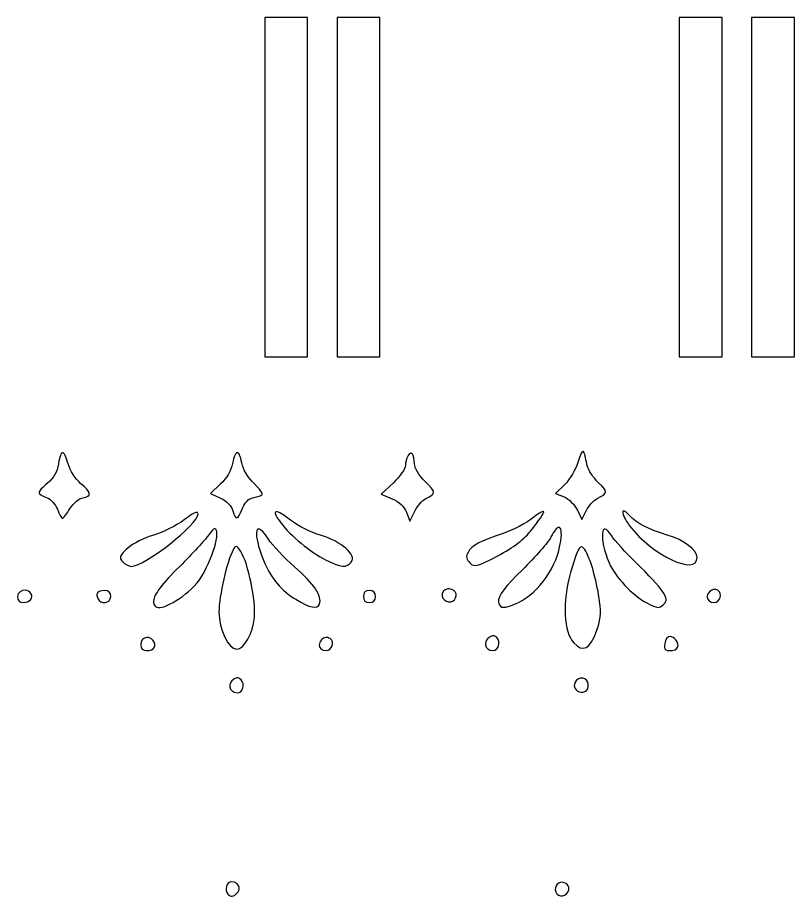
# Model space of a CAD drawing. Header units: centimetres. Extents: x -10 to 10, y -12.4 to 12.4.
# Drawn here: x 1.424 to 4.83, y -8.293 to -4.438 of the extents above; entities that cross this region are included whole.
import ezdxf

# ---------------------------------------------------------------- set-up
doc = ezdxf.new("R2010")
doc.units = ezdxf.units.CM
doc.header["$MEASUREMENT"] = 0
doc.layers.add('Layer 1', color=7, linetype='Continuous')

msp = doc.modelspace()

# ---------------------------------------------------------------- linework, layer by layer
at = {"layer": 'Layer 1', "color": 16, "lineweight": 25}
for points, knots in [([(2.50775, -4.43755), (2.50775, -4.43755), (2.69544, -4.43755), (2.69544, -4.43755), (2.69544, -4.43755), (2.69544, -4.43755), (2.69544, -5.92666), (2.69544, -5.92666), (2.69544, -5.92666), (2.69544, -5.92666), (2.50775, -5.92666), (2.50775, -5.92666), (2.50775, -5.92666), (2.50775, -5.92666), (2.50775, -4.43755), (2.50775, -4.43755)], [0, 0, 0, 0, 0.2, 0.2, 0.2, 0.2, 0.4, 0.4, 0.4, 0.4, 0.6, 0.6, 0.6, 0.6, 1, 1, 1, 1]), ([(2.82525, -4.43755), (2.82525, -4.43755), (3.01294, -4.43755), (3.01294, -4.43755), (3.01294, -4.43755), (3.01294, -4.43755), (3.01294, -5.92666), (3.01294, -5.92666), (3.01294, -5.92666), (3.01294, -5.92666), (2.82525, -5.92666), (2.82525, -5.92666), (2.82525, -5.92666), (2.82525, -5.92666), (2.82525, -4.43755), (2.82525, -4.43755)], [0, 0, 0, 0, 0.2, 0.2, 0.2, 0.2, 0.4, 0.4, 0.4, 0.4, 0.6, 0.6, 0.6, 0.6, 1, 1, 1, 1]), ([(4.32511, -4.43755), (4.32511, -4.43755), (4.5128, -4.43755), (4.5128, -4.43755), (4.5128, -4.43755), (4.5128, -4.43755), (4.5128, -5.92666), (4.5128, -5.92666), (4.5128, -5.92666), (4.5128, -5.92666), (4.32511, -5.92666), (4.32511, -5.92666), (4.32511, -5.92666), (4.32511, -5.92666), (4.32511, -4.43755), (4.32511, -4.43755)], [0, 0, 0, 0, 0.2, 0.2, 0.2, 0.2, 0.4, 0.4, 0.4, 0.4, 0.6, 0.6, 0.6, 0.6, 1, 1, 1, 1]), ([(4.64261, -4.43755), (4.64261, -4.43755), (4.8303, -4.43755), (4.8303, -4.43755), (4.8303, -4.43755), (4.8303, -4.43755), (4.8303, -5.92666), (4.8303, -5.92666), (4.8303, -5.92666), (4.8303, -5.92666), (4.64261, -5.92666), (4.64261, -5.92666), (4.64261, -5.92666), (4.64261, -5.92666), (4.64261, -4.43755), (4.64261, -4.43755)], [0, 0, 0, 0, 0.2, 0.2, 0.2, 0.2, 0.4, 0.4, 0.4, 0.4, 0.6, 0.6, 0.6, 0.6, 1, 1, 1, 1]), ([(1.62057, -6.34668), (1.62741, -6.34666), (1.63556, -6.36269), (1.64537, -6.39546), (1.64537, -6.39546), (1.6539, -6.42394), (1.67831, -6.46325), (1.69994, -6.48145), (1.69994, -6.48145), (1.74685, -6.52092), (1.75059, -6.53858), (1.71069, -6.54429), (1.71069, -6.54429), (1.69448, -6.54662), (1.66909, -6.5673), (1.65447, -6.59059), (1.65447, -6.59059), (1.63985, -6.61389), (1.62442, -6.63413), (1.62057, -6.63441), (1.62057, -6.63441), (1.61672, -6.63468), (1.60643, -6.61642), (1.59825, -6.59472), (1.59825, -6.59472), (1.58991, -6.57263), (1.56944, -6.54991), (1.55029, -6.54263), (1.55029, -6.54263), (1.52867, -6.53441), (1.51731, -6.52946), (1.51804, -6.52113), (1.51804, -6.52113), (1.51877, -6.5128), (1.53111, -6.50092), (1.55525, -6.48062), (1.55525, -6.48062), (1.5819, -6.4582), (1.59766, -6.43015), (1.60321, -6.39546), (1.60321, -6.39546), (1.60844, -6.36277), (1.61373, -6.3467), (1.62057, -6.34668)], [0, 0, 0, 0, 0.0833333, 0.0833333, 0.0833333, 0.0833333, 0.1666667, 0.1666667, 0.1666667, 0.1666667, 0.25, 0.25, 0.25, 0.25, 0.3333333, 0.3333333, 0.3333333, 0.3333333, 0.4166667, 0.4166667, 0.4166667, 0.4166667, 0.5, 0.5, 0.5, 0.5, 0.5833333, 0.5833333, 0.5833333, 0.5833333, 0.6666667, 0.6666667, 0.6666667, 0.6666667, 0.75, 0.75, 0.75, 0.75, 0.8333333, 0.8333333, 0.8333333, 0.8333333, 1, 1, 1, 1]), ([(2.38704, -6.34668), (2.39418, -6.34623), (2.40117, -6.36089), (2.40688, -6.39133), (2.40688, -6.39133), (2.41225, -6.41997), (2.43416, -6.45663), (2.46228, -6.48393), (2.46228, -6.48393), (2.49974, -6.52032), (2.50453, -6.52964), (2.48708, -6.53519), (2.48708, -6.53519), (2.47523, -6.53896), (2.4556, -6.54478), (2.44409, -6.54842), (2.44409, -6.54842), (2.43257, -6.55206), (2.41674, -6.57298), (2.40854, -6.59472), (2.40854, -6.59472), (2.39031, -6.64302), (2.37822, -6.64522), (2.3672, -6.60133), (2.3672, -6.60133), (2.36208, -6.58093), (2.34163, -6.55897), (2.31428, -6.54593), (2.31428, -6.54593), (2.31428, -6.54593), (2.26963, -6.52526), (2.26963, -6.52526), (2.26963, -6.52526), (2.26963, -6.52526), (2.31345, -6.48392), (2.31345, -6.48392), (2.31345, -6.48392), (2.34072, -6.4582), (2.36067, -6.42418), (2.36637, -6.3938), (2.36637, -6.3938), (2.37218, -6.36283), (2.3799, -6.34712), (2.38704, -6.34667), (2.38704, -6.34667), (2.38704, -6.34667), (2.38704, -6.34668), (2.38704, -6.34668)], [0, 0, 0, 0, 0.0769231, 0.0769231, 0.0769231, 0.0769231, 0.1538462, 0.1538462, 0.1538462, 0.1538462, 0.2307692, 0.2307692, 0.2307692, 0.2307692, 0.3076923, 0.3076923, 0.3076923, 0.3076923, 0.3846154, 0.3846154, 0.3846154, 0.3846154, 0.4615385, 0.4615385, 0.4615385, 0.4615385, 0.5384615, 0.5384615, 0.5384615, 0.5384615, 0.6153846, 0.6153846, 0.6153846, 0.6153846, 0.6923077, 0.6923077, 0.6923077, 0.6923077, 0.7692308, 0.7692308, 0.7692308, 0.7692308, 0.8461538, 0.8461538, 0.8461538, 0.8461538, 1, 1, 1, 1]), ([(3.1502, -6.34999), (3.15185, -6.35026), (3.15368, -6.35099), (3.15516, -6.35247), (3.15516, -6.35247), (3.1601, -6.35742), (3.16426, -6.37699), (3.16426, -6.39464), (3.16426, -6.39464), (3.16426, -6.41379), (3.18275, -6.44538), (3.21056, -6.47319), (3.21056, -6.47319), (3.26006, -6.52269), (3.26038, -6.52445), (3.21387, -6.5476), (3.21387, -6.5476), (3.19742, -6.55579), (3.17535, -6.58206), (3.16426, -6.60548), (3.16426, -6.60548), (3.16426, -6.60548), (3.14359, -6.64765), (3.14359, -6.64765), (3.14359, -6.64765), (3.14359, -6.64765), (3.12871, -6.60796), (3.12871, -6.60796), (3.12871, -6.60796), (3.11878, -6.58166), (3.09718, -6.56151), (3.06587, -6.54843), (3.06587, -6.54843), (3.06587, -6.54843), (3.01874, -6.52859), (3.01874, -6.52859), (3.01874, -6.52859), (3.01874, -6.52859), (3.07166, -6.47815), (3.07166, -6.47815), (3.07166, -6.47815), (3.10082, -6.45041), (3.12445, -6.41673), (3.12458, -6.40291), (3.12458, -6.40291), (3.12479, -6.37522), (3.13867, -6.34828), (3.15021, -6.34999), (3.15021, -6.34999), (3.15021, -6.34999), (3.1502, -6.34999), (3.1502, -6.34999)], [0, 0, 0, 0, 0.0714286, 0.0714286, 0.0714286, 0.0714286, 0.1428571, 0.1428571, 0.1428571, 0.1428571, 0.2142857, 0.2142857, 0.2142857, 0.2142857, 0.2857143, 0.2857143, 0.2857143, 0.2857143, 0.3571429, 0.3571429, 0.3571429, 0.3571429, 0.4285714, 0.4285714, 0.4285714, 0.4285714, 0.5, 0.5, 0.5, 0.5, 0.5714286, 0.5714286, 0.5714286, 0.5714286, 0.6428571, 0.6428571, 0.6428571, 0.6428571, 0.7142857, 0.7142857, 0.7142857, 0.7142857, 0.7857143, 0.7857143, 0.7857143, 0.7857143, 0.8571429, 0.8571429, 0.8571429, 0.8571429, 1, 1, 1, 1]), ([(3.9026, -6.3409), (3.90434, -6.34034), (3.90655, -6.34127), (3.90756, -6.34421), (3.90756, -6.34421), (3.91135, -6.35509), (3.91697, -6.38186), (3.92162, -6.40291), (3.92162, -6.40291), (3.92627, -6.42396), (3.94889, -6.45728), (3.97123, -6.47815), (3.97123, -6.47815), (4.01401, -6.51812), (4.01343, -6.52369), (3.96544, -6.5476), (3.96544, -6.5476), (3.94899, -6.5558), (3.9277, -6.58004), (3.91748, -6.60134), (3.91748, -6.60134), (3.91748, -6.60134), (3.89846, -6.6402), (3.89846, -6.6402), (3.89846, -6.6402), (3.89846, -6.6402), (3.87862, -6.59886), (3.87862, -6.59886), (3.87862, -6.59886), (3.86777, -6.57595), (3.84172, -6.54967), (3.82074, -6.54098), (3.82074, -6.54098), (3.82074, -6.54098), (3.78271, -6.52527), (3.78271, -6.52527), (3.78271, -6.52527), (3.78271, -6.52527), (3.82322, -6.48641), (3.82322, -6.48641), (3.82322, -6.48641), (3.84536, -6.46476), (3.87186, -6.41909), (3.88192, -6.38554), (3.88192, -6.38554), (3.88998, -6.35868), (3.89739, -6.34257), (3.90259, -6.34089), (3.90259, -6.34089), (3.90259, -6.34089), (3.9026, -6.3409), (3.9026, -6.3409)], [0, 0, 0, 0, 0.0714286, 0.0714286, 0.0714286, 0.0714286, 0.1428571, 0.1428571, 0.1428571, 0.1428571, 0.2142857, 0.2142857, 0.2142857, 0.2142857, 0.2857143, 0.2857143, 0.2857143, 0.2857143, 0.3571429, 0.3571429, 0.3571429, 0.3571429, 0.4285714, 0.4285714, 0.4285714, 0.4285714, 0.5, 0.5, 0.5, 0.5, 0.5714286, 0.5714286, 0.5714286, 0.5714286, 0.6428571, 0.6428571, 0.6428571, 0.6428571, 0.7142857, 0.7142857, 0.7142857, 0.7142857, 0.7857143, 0.7857143, 0.7857143, 0.7857143, 0.8571429, 0.8571429, 0.8571429, 0.8571429, 1, 1, 1, 1]), ([(2.20596, -6.60879), (2.21132, -6.60776), (2.21506, -6.60929), (2.21506, -6.61458), (2.21506, -6.61458), (2.21506, -6.66156), (1.98234, -6.84492), (1.92236, -6.84526), (1.92236, -6.84526), (1.91055, -6.84526), (1.89321, -6.83629), (1.8835, -6.82459), (1.8835, -6.82459), (1.87779, -6.81771), (1.87503, -6.81216), (1.87523, -6.8064), (1.87523, -6.8064), (1.87558, -6.7968), (1.88444, -6.78572), (1.90665, -6.76589), (1.90665, -6.76589), (1.92929, -6.74566), (1.98064, -6.71967), (2.02075, -6.70801), (2.02075, -6.70801), (2.06086, -6.69635), (2.12158, -6.66631), (2.1547, -6.64104), (2.1547, -6.64104), (2.18118, -6.62082), (2.19703, -6.61053), (2.20596, -6.60879)], [0, 0, 0, 0, 0.1111111, 0.1111111, 0.1111111, 0.1111111, 0.2222222, 0.2222222, 0.2222222, 0.2222222, 0.3333333, 0.3333333, 0.3333333, 0.3333333, 0.4444444, 0.4444444, 0.4444444, 0.4444444, 0.5555556, 0.5555556, 0.5555556, 0.5555556, 0.6666667, 0.6666667, 0.6666667, 0.6666667, 0.7777778, 0.7777778, 0.7777778, 0.7777778, 1, 1, 1, 1]), ([(2.55819, -6.60548), (2.56719, -6.60511), (2.5885, -6.61746), (2.62103, -6.64269), (2.62103, -6.64269), (2.65234, -6.66697), (2.71157, -6.69694), (2.75249, -6.70884), (2.75249, -6.70884), (2.8424, -6.73498), (2.91244, -6.79591), (2.88726, -6.82625), (2.88726, -6.82625), (2.86544, -6.85254), (2.8428, -6.85133), (2.77729, -6.81798), (2.77729, -6.81798), (2.70678, -6.78208), (2.62173, -6.71158), (2.57803, -6.65427), (2.57803, -6.65427), (2.56085, -6.63174), (2.55289, -6.61731), (2.55323, -6.61045), (2.55323, -6.61045), (2.55339, -6.60759), (2.55519, -6.60562), (2.55819, -6.60549), (2.55819, -6.60549), (2.55819, -6.60549), (2.55819, -6.60548), (2.55819, -6.60548)], [0, 0, 0, 0, 0.1111111, 0.1111111, 0.1111111, 0.1111111, 0.2222222, 0.2222222, 0.2222222, 0.2222222, 0.3333333, 0.3333333, 0.3333333, 0.3333333, 0.4444444, 0.4444444, 0.4444444, 0.4444444, 0.5555556, 0.5555556, 0.5555556, 0.5555556, 0.6666667, 0.6666667, 0.6666667, 0.6666667, 0.7777778, 0.7777778, 0.7777778, 0.7777778, 1, 1, 1, 1]), ([(3.72732, -6.60465), (3.72982, -6.60415), (3.73145, -6.60466), (3.73145, -6.6063), (3.73145, -6.6063), (3.73145, -6.61325), (3.70802, -6.64726), (3.68019, -6.68237), (3.68019, -6.68237), (3.64452, -6.72735), (3.60052, -6.76177), (3.52971, -6.79895), (3.52971, -6.79895), (3.4367, -6.84778), (3.42737, -6.85031), (3.40734, -6.83037), (3.40734, -6.83037), (3.39917, -6.82224), (3.39456, -6.81531), (3.39328, -6.80805), (3.39328, -6.80805), (3.392, -6.80078), (3.39399, -6.79356), (3.39907, -6.78407), (3.39907, -6.78407), (3.4153, -6.75375), (3.44932, -6.73593), (3.55369, -6.70056), (3.55369, -6.70056), (3.59719, -6.68582), (3.65462, -6.65546), (3.68185, -6.63359), (3.68185, -6.63359), (3.70227, -6.61718), (3.71982, -6.60614), (3.72733, -6.60465), (3.72733, -6.60465), (3.72733, -6.60465), (3.72732, -6.60465), (3.72732, -6.60465)], [0, 0, 0, 0, 0.0909091, 0.0909091, 0.0909091, 0.0909091, 0.1818182, 0.1818182, 0.1818182, 0.1818182, 0.2727273, 0.2727273, 0.2727273, 0.2727273, 0.3636364, 0.3636364, 0.3636364, 0.3636364, 0.4545455, 0.4545455, 0.4545455, 0.4545455, 0.5454545, 0.5454545, 0.5454545, 0.5454545, 0.6363636, 0.6363636, 0.6363636, 0.6363636, 0.7272727, 0.7272727, 0.7272727, 0.7272727, 0.8181818, 0.8181818, 0.8181818, 0.8181818, 1, 1, 1, 1]), ([(4.0812, -6.60135), (4.0859, -6.60137), (4.09511, -6.60815), (4.10766, -6.62202), (4.10766, -6.62202), (4.13988, -6.65762), (4.191, -6.6839), (4.2722, -6.70801), (4.2722, -6.70801), (4.3475, -6.73037), (4.40366, -6.77298), (4.40366, -6.8064), (4.40366, -6.8064), (4.40366, -6.88951), (4.20628, -6.7968), (4.10766, -6.66749), (4.10766, -6.66749), (4.08753, -6.6411), (4.07802, -6.61835), (4.07789, -6.60796), (4.07789, -6.60796), (4.07784, -6.60407), (4.07838, -6.60133), (4.0812, -6.60135)], [0, 0, 0, 0, 0.1428571, 0.1428571, 0.1428571, 0.1428571, 0.2857143, 0.2857143, 0.2857143, 0.2857143, 0.4285714, 0.4285714, 0.4285714, 0.4285714, 0.5714286, 0.5714286, 0.5714286, 0.5714286, 0.7142857, 0.7142857, 0.7142857, 0.7142857, 1, 1, 1, 1]), ([(2.28782, -6.68072), (2.29127, -6.68035), (2.29402, -6.68278), (2.29609, -6.68816), (2.29609, -6.68816), (2.30939, -6.72283), (2.25621, -6.86483), (2.20927, -6.91967), (2.20927, -6.91967), (2.15284, -6.9856), (2.05077, -7.04312), (2.02902, -7.02137), (2.02902, -7.02137), (2.02236, -7.01471), (2.01938, -7.00721), (2.01992, -6.99739), (2.01992, -6.99739), (2.02156, -6.96795), (2.05755, -6.92128), (2.13485, -6.84525), (2.13485, -6.84525), (2.19016, -6.79084), (2.24643, -6.72937), (2.26135, -6.708), (2.26135, -6.708), (2.274, -6.68989), (2.28206, -6.68135), (2.28781, -6.68071), (2.28781, -6.68071), (2.28781, -6.68071), (2.28782, -6.68072), (2.28782, -6.68072)], [0, 0, 0, 0, 0.1111111, 0.1111111, 0.1111111, 0.1111111, 0.2222222, 0.2222222, 0.2222222, 0.2222222, 0.3333333, 0.3333333, 0.3333333, 0.3333333, 0.4444444, 0.4444444, 0.4444444, 0.4444444, 0.5555556, 0.5555556, 0.5555556, 0.5555556, 0.6666667, 0.6666667, 0.6666667, 0.6666667, 0.7777778, 0.7777778, 0.7777778, 0.7777778, 1, 1, 1, 1]), ([(2.47799, -6.68155), (2.47902, -6.68115), (2.48005, -6.68155), (2.4813, -6.68155), (2.4813, -6.68155), (2.49006, -6.68232), (2.50502, -6.69615), (2.52347, -6.72537), (2.52347, -6.72537), (2.54137, -6.75372), (2.59287, -6.80803), (2.63757, -6.84691), (2.63757, -6.84691), (2.72451, -6.92253), (2.76054, -6.97675), (2.74754, -7.01062), (2.74754, -7.01062), (2.73832, -7.03466), (2.70576, -7.02773), (2.64336, -6.98995), (2.64336, -6.98995), (2.58345, -6.95369), (2.53564, -6.89791), (2.50776, -6.83203), (2.50776, -6.83203), (2.48371, -6.7752), (2.47172, -6.7304), (2.47138, -6.7047), (2.47138, -6.7047), (2.47122, -6.69231), (2.47305, -6.6835), (2.47799, -6.68155)], [0, 0, 0, 0, 0.1111111, 0.1111111, 0.1111111, 0.1111111, 0.2222222, 0.2222222, 0.2222222, 0.2222222, 0.3333333, 0.3333333, 0.3333333, 0.3333333, 0.4444444, 0.4444444, 0.4444444, 0.4444444, 0.5555556, 0.5555556, 0.5555556, 0.5555556, 0.6666667, 0.6666667, 0.6666667, 0.6666667, 0.7777778, 0.7777778, 0.7777778, 0.7777778, 1, 1, 1, 1]), ([(3.79677, -6.67411), (3.80718, -6.67289), (3.81138, -6.69338), (3.80587, -6.73364), (3.80587, -6.73364), (3.79065, -6.84464), (3.71218, -6.95931), (3.61983, -7.00401), (3.61983, -7.00401), (3.58754, -7.01964), (3.55452, -7.02846), (3.54707, -7.02385), (3.54707, -7.02385), (3.53847, -7.01854), (3.53307, -7.01123), (3.53219, -7.00235), (3.53219, -7.00235), (3.52954, -6.97573), (3.56305, -6.93223), (3.6372, -6.86014), (3.6372, -6.86014), (3.69424, -6.80468), (3.75082, -6.73959), (3.76288, -6.71627), (3.76288, -6.71627), (3.77704, -6.68889), (3.78868, -6.67506), (3.79678, -6.6741), (3.79678, -6.6741), (3.79678, -6.6741), (3.79677, -6.67411), (3.79677, -6.67411)], [0, 0, 0, 0, 0.1111111, 0.1111111, 0.1111111, 0.1111111, 0.2222222, 0.2222222, 0.2222222, 0.2222222, 0.3333333, 0.3333333, 0.3333333, 0.3333333, 0.4444444, 0.4444444, 0.4444444, 0.4444444, 0.5555556, 0.5555556, 0.5555556, 0.5555556, 0.6666667, 0.6666667, 0.6666667, 0.6666667, 0.7777778, 0.7777778, 0.7777778, 0.7777778, 1, 1, 1, 1]), ([(4.00017, -6.68155), (4.00694, -6.68237), (4.01643, -6.69156), (4.02828, -6.71049), (4.02828, -6.71049), (4.04072, -6.73038), (4.09025, -6.78488), (4.13907, -6.83203), (4.13907, -6.83203), (4.18789, -6.87918), (4.23833, -6.93484), (4.25152, -6.95523), (4.25152, -6.95523), (4.27301, -6.98846), (4.27369, -6.99507), (4.25565, -7.01311), (4.25565, -7.01311), (4.23761, -7.03115), (4.23038, -7.02947), (4.18372, -7.00567), (4.18372, -7.00567), (4.1222, -6.97428), (4.04284, -6.89019), (4.01753, -6.82956), (4.01753, -6.82956), (3.99524, -6.77616), (3.98625, -6.72724), (3.98859, -6.7014), (3.98859, -6.7014), (3.98976, -6.68848), (3.9934, -6.68075), (4.00017, -6.68156), (4.00017, -6.68156), (4.00017, -6.68156), (4.00017, -6.68155), (4.00017, -6.68155)], [0, 0, 0, 0, 0.1, 0.1, 0.1, 0.1, 0.2, 0.2, 0.2, 0.2, 0.3, 0.3, 0.3, 0.3, 0.4, 0.4, 0.4, 0.4, 0.5, 0.5, 0.5, 0.5, 0.6, 0.6, 0.6, 0.6, 0.7, 0.7, 0.7, 0.7, 0.8, 0.8, 0.8, 0.8, 1, 1, 1, 1]), ([(2.38042, -6.75761), (2.38148, -6.75711), (2.38259, -6.75735), (2.38373, -6.75761), (2.38373, -6.75761), (2.38828, -6.75872), (2.39358, -6.76636), (2.40275, -6.78076), (2.40275, -6.78076), (2.43559, -6.83235), (2.46941, -6.99594), (2.46228, -7.07015), (2.46228, -7.07015), (2.45564, -7.13929), (2.41737, -7.20823), (2.38539, -7.20823), (2.38539, -7.20823), (2.34819, -7.20823), (2.30684, -7.12311), (2.30684, -7.04535), (2.30684, -7.04535), (2.30684, -6.97526), (2.34204, -6.8219), (2.36968, -6.7725), (2.36968, -6.7725), (2.37403, -6.76473), (2.37724, -6.75915), (2.38043, -6.75762), (2.38043, -6.75762), (2.38043, -6.75762), (2.38042, -6.75761), (2.38042, -6.75761)], [0, 0, 0, 0, 0.1111111, 0.1111111, 0.1111111, 0.1111111, 0.2222222, 0.2222222, 0.2222222, 0.2222222, 0.3333333, 0.3333333, 0.3333333, 0.3333333, 0.4444444, 0.4444444, 0.4444444, 0.4444444, 0.5555556, 0.5555556, 0.5555556, 0.5555556, 0.6666667, 0.6666667, 0.6666667, 0.6666667, 0.7777778, 0.7777778, 0.7777778, 0.7777778, 1, 1, 1, 1]), ([(3.89682, -6.76009), (3.90278, -6.76009), (3.90918, -6.76667), (3.91584, -6.77911), (3.91584, -6.77911), (3.93974, -6.82377), (3.96647, -6.92202), (3.9762, -6.99987), (3.9762, -6.99987), (3.98277, -7.05243), (3.97961, -7.08611), (3.96297, -7.12968), (3.96297, -7.12968), (3.93276, -7.20878), (3.90352, -7.22415), (3.86292, -7.18094), (3.86292, -7.18094), (3.84052, -7.15709), (3.82735, -7.11274), (3.82489, -7.05774), (3.82489, -7.05774), (3.82243, -7.00274), (3.83045, -6.93678), (3.84887, -6.8717), (3.84887, -6.8717), (3.87096, -6.79367), (3.88371, -6.76033), (3.89683, -6.76008), (3.89683, -6.76008), (3.89683, -6.76008), (3.89682, -6.76009), (3.89682, -6.76009)], [0, 0, 0, 0, 0.1111111, 0.1111111, 0.1111111, 0.1111111, 0.2222222, 0.2222222, 0.2222222, 0.2222222, 0.3333333, 0.3333333, 0.3333333, 0.3333333, 0.4444444, 0.4444444, 0.4444444, 0.4444444, 0.5555556, 0.5555556, 0.5555556, 0.5555556, 0.6666667, 0.6666667, 0.6666667, 0.6666667, 0.7777778, 0.7777778, 0.7777778, 0.7777778, 1, 1, 1, 1]), ([(1.45769, -6.95026), (1.46768, -6.95068), (1.4768, -6.95509), (1.48249, -6.96432), (1.48249, -6.96432), (1.49467, -6.98402), (1.47758, -7.00401), (1.44859, -7.00401), (1.44859, -7.00401), (1.43179, -7.00401), (1.42379, -6.99487), (1.42379, -6.97755), (1.42379, -6.97755), (1.42379, -6.96007), (1.44104, -6.94957), (1.45769, -6.95026)], [0, 0, 0, 0, 0.2, 0.2, 0.2, 0.2, 0.4, 0.4, 0.4, 0.4, 0.6, 0.6, 0.6, 0.6, 1, 1, 1, 1]), ([(1.80826, -6.95108), (1.82365, -6.95108), (1.83224, -6.96075), (1.83224, -6.97754), (1.83224, -6.97754), (1.83224, -7.00826), (1.78638, -7.01498), (1.77519, -6.98581), (1.77519, -6.98581), (1.77297, -6.98001), (1.77166, -6.9744), (1.77188, -6.9701), (1.77188, -6.9701), (1.77258, -6.95721), (1.78492, -6.95108), (1.80826, -6.95108)], [0, 0, 0, 0, 0.2, 0.2, 0.2, 0.2, 0.4, 0.4, 0.4, 0.4, 0.6, 0.6, 0.6, 0.6, 1, 1, 1, 1]), ([(2.96664, -6.95108), (2.98423, -6.95108), (2.9931, -6.95995), (2.9931, -6.97754), (2.9931, -6.97754), (2.9931, -6.99512), (2.98423, -7.004), (2.96664, -7.004), (2.96664, -7.004), (2.94905, -7.004), (2.94018, -6.99512), (2.94018, -6.97754), (2.94018, -6.97754), (2.94018, -6.95995), (2.94905, -6.95108), (2.96664, -6.95108)], [0, 0, 0, 0, 0.2, 0.2, 0.2, 0.2, 0.4, 0.4, 0.4, 0.4, 0.6, 0.6, 0.6, 0.6, 1, 1, 1, 1]), ([(3.30977, -6.94447), (3.31198, -6.94418), (3.31405, -6.94447), (3.31638, -6.94447), (3.31638, -6.94447), (3.32261, -6.94484), (3.33007, -6.94728), (3.33622, -6.95108), (3.33622, -6.95108), (3.36016, -6.96587), (3.34123, -7.00694), (3.31307, -7.00152), (3.31307, -7.00152), (3.30044, -6.99908), (3.28804, -6.98758), (3.28578, -6.97589), (3.28578, -6.97589), (3.28261, -6.95946), (3.29427, -6.94653), (3.30976, -6.94447), (3.30976, -6.94447), (3.30976, -6.94447), (3.30977, -6.94447), (3.30977, -6.94447)], [0, 0, 0, 0, 0.1428571, 0.1428571, 0.1428571, 0.1428571, 0.2857143, 0.2857143, 0.2857143, 0.2857143, 0.4285714, 0.4285714, 0.4285714, 0.4285714, 0.5714286, 0.5714286, 0.5714286, 0.5714286, 0.7142857, 0.7142857, 0.7142857, 0.7142857, 1, 1, 1, 1]), ([(4.4789, -6.94612), (4.48119, -6.94586), (4.48322, -6.9457), (4.48551, -6.94612), (4.48551, -6.94612), (4.48856, -6.9467), (4.49171, -6.94847), (4.49461, -6.95025), (4.49461, -6.95025), (4.51707, -6.96413), (4.50499, -7.00399), (4.47807, -7.00399), (4.47807, -7.00399), (4.45997, -7.00399), (4.44818, -6.99359), (4.44748, -6.98084), (4.44748, -6.98084), (4.44706, -6.97319), (4.45052, -6.96456), (4.45823, -6.95686), (4.45823, -6.95686), (4.46461, -6.95049), (4.47201, -6.94692), (4.4789, -6.94611), (4.4789, -6.94611), (4.4789, -6.94611), (4.4789, -6.94612), (4.4789, -6.94612)], [0, 0, 0, 0, 0.125, 0.125, 0.125, 0.125, 0.25, 0.25, 0.25, 0.25, 0.375, 0.375, 0.375, 0.375, 0.5, 0.5, 0.5, 0.5, 0.625, 0.625, 0.625, 0.625, 0.75, 0.75, 0.75, 0.75, 1, 1, 1, 1]), ([(1.99099, -7.15696), (1.99976, -7.15651), (2.00998, -7.16036), (2.01745, -7.16936), (2.01745, -7.16936), (2.03682, -7.1927), (2.02259, -7.21484), (1.98934, -7.21484), (1.98934, -7.21484), (1.97302, -7.21484), (1.96371, -7.20596), (1.96371, -7.19004), (1.96371, -7.19004), (1.96371, -7.17009), (1.97638, -7.15769), (1.991, -7.15697), (1.991, -7.15697), (1.991, -7.15697), (1.99099, -7.15696), (1.99099, -7.15696)], [0, 0, 0, 0, 0.1666667, 0.1666667, 0.1666667, 0.1666667, 0.3333333, 0.3333333, 0.3333333, 0.3333333, 0.5, 0.5, 0.5, 0.5, 0.6666667, 0.6666667, 0.6666667, 0.6666667, 1, 1, 1, 1]), ([(2.77482, -7.15779), (2.78121, -7.15678), (2.78805, -7.15835), (2.79384, -7.16192), (2.79384, -7.16192), (2.8163, -7.1758), (2.80257, -7.21484), (2.77565, -7.21484), (2.77565, -7.21484), (2.75755, -7.21484), (2.74741, -7.20444), (2.74671, -7.19169), (2.74671, -7.19169), (2.74629, -7.18404), (2.74892, -7.17541), (2.75663, -7.16771), (2.75663, -7.16771), (2.7623, -7.16204), (2.76843, -7.15881), (2.77482, -7.15779)], [0, 0, 0, 0, 0.1666667, 0.1666667, 0.1666667, 0.1666667, 0.3333333, 0.3333333, 0.3333333, 0.3333333, 0.5, 0.5, 0.5, 0.5, 0.6666667, 0.6666667, 0.6666667, 0.6666667, 1, 1, 1, 1]), ([(3.51069, -7.14952), (3.51532, -7.15008), (3.52004, -7.15308), (3.52475, -7.15779), (3.52475, -7.15779), (3.54378, -7.17682), (3.53263, -7.21484), (3.50821, -7.21484), (3.50821, -7.21484), (3.48936, -7.21484), (3.47702, -7.20319), (3.47514, -7.18921), (3.47514, -7.18921), (3.47401, -7.18082), (3.47738, -7.17127), (3.48506, -7.16358), (3.48506, -7.16358), (3.49353, -7.15511), (3.50022, -7.15135), (3.50656, -7.15035), (3.50656, -7.15035), (3.50814, -7.15009), (3.50916, -7.14934), (3.51069, -7.14952)], [0, 0, 0, 0, 0.1428571, 0.1428571, 0.1428571, 0.1428571, 0.2857143, 0.2857143, 0.2857143, 0.2857143, 0.4285714, 0.4285714, 0.4285714, 0.4285714, 0.5714286, 0.5714286, 0.5714286, 0.5714286, 0.7142857, 0.7142857, 0.7142857, 0.7142857, 1, 1, 1, 1]), ([(4.28625, -7.15283), (4.29365, -7.15323), (4.3022, -7.15803), (4.31023, -7.16771), (4.31023, -7.16771), (4.33071, -7.19238), (4.31849, -7.21484), (4.28377, -7.21484), (4.28377, -7.21484), (4.26898, -7.21484), (4.26183, -7.21101), (4.26062, -7.19996), (4.26062, -7.19996), (4.26022, -7.19628), (4.26067, -7.19123), (4.26145, -7.1859), (4.26145, -7.1859), (4.26474, -7.16353), (4.27392, -7.15217), (4.28625, -7.15283)], [0, 0, 0, 0, 0.1666667, 0.1666667, 0.1666667, 0.1666667, 0.3333333, 0.3333333, 0.3333333, 0.3333333, 0.5, 0.5, 0.5, 0.5, 0.6666667, 0.6666667, 0.6666667, 0.6666667, 1, 1, 1, 1]), ([(2.38538, -7.3339), (2.39172, -7.33311), (2.3973, -7.33673), (2.40357, -7.343), (2.40357, -7.343), (2.4226, -7.36203), (2.41145, -7.40005), (2.38703, -7.40005), (2.38703, -7.40005), (2.36818, -7.40005), (2.35584, -7.38758), (2.35396, -7.37359), (2.35396, -7.37359), (2.35283, -7.3652), (2.3562, -7.35564), (2.36388, -7.34796), (2.36388, -7.34796), (2.37235, -7.33949), (2.37904, -7.3347), (2.38538, -7.3339)], [0, 0, 0, 0, 0.1666667, 0.1666667, 0.1666667, 0.1666667, 0.3333333, 0.3333333, 0.3333333, 0.3333333, 0.5, 0.5, 0.5, 0.5, 0.6666667, 0.6666667, 0.6666667, 0.6666667, 1, 1, 1, 1]), ([(3.89268, -7.33639), (3.90528, -7.33424), (3.91882, -7.34), (3.9241, -7.35375), (3.9241, -7.35375), (3.92867, -7.36565), (3.92687, -7.38158), (3.91914, -7.3893), (3.91914, -7.3893), (3.90156, -7.40688), (3.86944, -7.39509), (3.8654, -7.37359), (3.8654, -7.37359), (3.86482, -7.37052), (3.86474, -7.36708), (3.8654, -7.36367), (3.8654, -7.36367), (3.86832, -7.34849), (3.88008, -7.33854), (3.89269, -7.33638), (3.89269, -7.33638), (3.89269, -7.33638), (3.89268, -7.33639), (3.89268, -7.33639)], [0, 0, 0, 0, 0.1428571, 0.1428571, 0.1428571, 0.1428571, 0.2857143, 0.2857143, 0.2857143, 0.2857143, 0.4285714, 0.4285714, 0.4285714, 0.4285714, 0.5714286, 0.5714286, 0.5714286, 0.5714286, 0.7142857, 0.7142857, 0.7142857, 0.7142857, 1, 1, 1, 1])]:
    msp.add_open_spline(points, degree=3, knots=knots, dxfattribs=at)
at = {"layer": 'Layer 1', "color": 37, "lineweight": 25}
for points in [[(2.39548, -8.25463), (2.39656, -8.26267), (2.39291, -8.27208), (2.38556, -8.27943), (2.38556, -8.27943), (2.37745, -8.28754), (2.37096, -8.29189), (2.36489, -8.29266), (2.36489, -8.29266), (2.35882, -8.29343), (2.35353, -8.2904), (2.34753, -8.28439), (2.34753, -8.28439), (2.3293, -8.26616), (2.33903, -8.22899), (2.36241, -8.22899), (2.36241, -8.22899), (2.38047, -8.22899), (2.39368, -8.24123), (2.39548, -8.25462), (2.39548, -8.25462), (2.39548, -8.25462), (2.39548, -8.25463), (2.39548, -8.25463)], [(3.84077, -8.25463), (3.84133, -8.25757), (3.84141, -8.26129), (3.84077, -8.26455), (3.84077, -8.26455), (3.83797, -8.27909), (3.82574, -8.28812), (3.81349, -8.29018), (3.81349, -8.29018), (3.80123, -8.29224), (3.78878, -8.28682), (3.78372, -8.27364), (3.78372, -8.27364), (3.77934, -8.26224), (3.78211, -8.24714), (3.78951, -8.23974), (3.78951, -8.23974), (3.80636, -8.22289), (3.8369, -8.23402), (3.84077, -8.25462), (3.84077, -8.25462), (3.84077, -8.25462), (3.84077, -8.25463), (3.84077, -8.25463)]]:
    msp.add_open_spline(points, degree=3, knots=[0, 0, 0, 0, 0.1428571, 0.1428571, 0.1428571, 0.1428571, 0.2857143, 0.2857143, 0.2857143, 0.2857143, 0.4285714, 0.4285714, 0.4285714, 0.4285714, 0.5714286, 0.5714286, 0.5714286, 0.5714286, 0.7142857, 0.7142857, 0.7142857, 0.7142857, 1, 1, 1, 1], dxfattribs=at)

doc.saveas('drawing.dxf')
